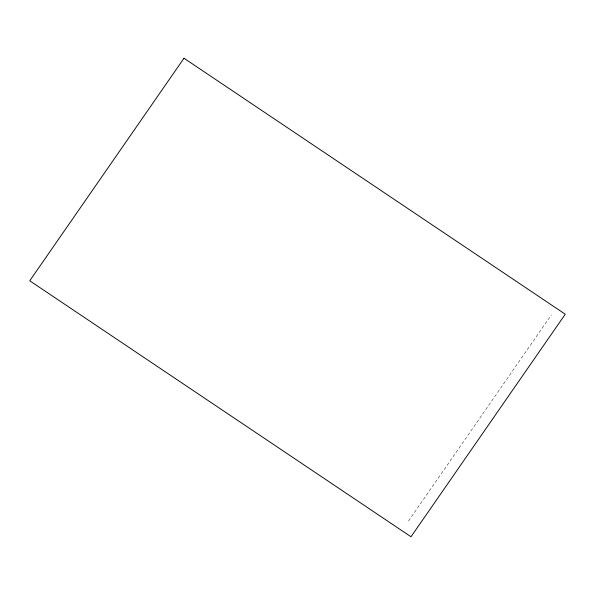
<?xml version="1.0" encoding="UTF-8"?>
<svg xmlns="http://www.w3.org/2000/svg" width="595" height="595" viewBox="0 0 595 595"><rect width="100%" height="100%" fill="white"/><g stroke="black" fill="none" stroke-linecap="round" stroke-linejoin="round"><path stroke-width="0.45" stroke-dasharray="2.98 2.23" d="M408.52 520.982L551.342 314.926"/><path stroke-width="0.89" d="M183.996 58.236L29.75 280.781L411.004 536.764L565.25 314.22L183.996 58.236"/></g></svg>
